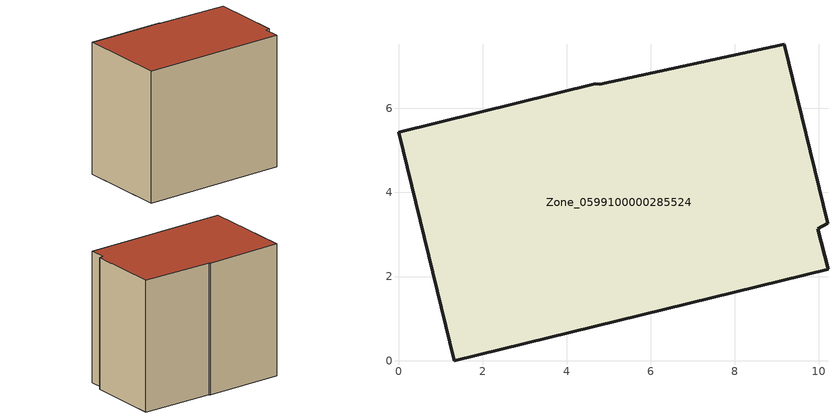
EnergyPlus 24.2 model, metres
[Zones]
Zone_0599100000285524
 floor ground (C_G): 9.97,3.14 10.22,2.17 1.33,0 0,5.44 4.67,6.58 4.79,6.58 9.18,7.52 10.21,3.26 z0
 wall outside (C_F): 0,5.44 1.33,0 10.22,2.17 9.97,3.14 10.21,3.26 9.18,7.52 4.79,6.58 4.67,6.58 0,5.44 z0:8.21
 roof outside (C_R): 10.22,2.17 9.97,3.14 10.21,3.26 9.18,7.52 4.79,6.58 4.67,6.58 0,5.44 1.33,0 z8.21
[BUILDING]
Pand.0599100000285524: North Axis=0; Terrain=City; Loads Convergence Tolerance Value=0.04; Temperature Convergence Tolerance Value=0.4; Solar Distribution=FullExterior; Maximum Number of Warmup Days=25; Minimum Number of Warmup Days=1
[Site:Location]
Rotterdam.The.Hague.AP_ZH_NLD Design_Conditions: Latitude=51.96; Longitude=4.45; Time Zone=1; Elevation=-4.5
[SITE:GROUNDTEMPERATURE:BUILDINGSURFACE]
18, 18, 18, 18, 18, 18, 18, 18, 18, 18, 18, 18
[MATERIAL] Thermal Absorptance=0.9; Solar Absorptance=0.7; Visible Absorptance=0.7
Name | Roughness | Thickness | Conductivity | Density | Specific Heat
G.TC.1975-1991 | MediumSmooth | 0.15 | 0.288461 | 540 | 1210
F.TC.1975-1991 | Rough | 0.3 | 0.230769 | 1920 | 840
R.TC.1975-1991 | MediumRough | 0.2 | 0.153846 | 1500 | 1000
[CONSTRUCTION]
C_G: G.TC.1975-1991
C_F: F.TC.1975-1991
C_R: R.TC.1975-1991
[ZONE]
Zone_0599100000285524: Type=1; Multiplier=1; Ceiling Height=Autocalculate; Volume=Autocalculate; Floor Area=autocalculate; Part of Total Floor Area=Yes
[ZONEINFILTRATION:DESIGNFLOWRATE]
Infil_Zone_0599100000285524: Zone or ZoneList or Space or SpaceList=Zone_0599100000285524; Schedule=AlwaysOn; Design Flow Rate Calculation Method=Flow/Area; Flow Rate per Floor Area=0.003; Constant Term Coefficient=1; Temperature Term Coefficient=0; Velocity Term Coefficient=0; Velocity Squared Term Coefficient=0
[HVACTEMPLATE:ZONE:IDEALLOADSAIRSYSTEM]
Zone_0599100000285524: Maximum Heating Supply Air Temperature=50; Minimum Cooling Supply Air Temperature=13; Maximum Heating Supply Air Humidity Ratio=0.0156; Minimum Cooling Supply Air Humidity Ratio=0.0077; Heating Limit=NoLimit; Cooling Limit=NoLimit; Dehumidification Control Type=ConstantSensibleHeatRatio; Cooling Sensible Heat Ratio=0.7; Dehumidification Setpoint=60; Humidification Control Type=None; Humidification Setpoint=30; Outdoor Air Method=None; Outdoor Air Flow Rate per Person=0.00944; Outdoor Air Flow Rate per Zone Floor Area=0; Outdoor Air Flow Rate per Zone=0; Demand Controlled Ventilation Type=None; Outdoor Air Economizer Type=NoEconomizer; Heat Recovery Type=None; Sensible Heat Recovery Effectiveness=0.7; Latent Heat Recovery Effectiveness=0.65
[ZONECONTROL:THERMOSTAT]
ThermostatControl_Zone_0599100000285524: Zone or ZoneList=Zone_0599100000285524; Control Type Schedule=DualSetpointControlType; Control 1=Thermostat_Zone_0599100000285524; Temperature Difference Between Cutout And Setpoint=0
[THERMOSTATSETPOINT:DUALSETPOINT]
Thermostat_Zone_0599100000285524: Heating Setpoint Temperature Schedule=HeatingSetpoint_Zone_0599100000285524; Cooling Setpoint Temperature Schedule=CoolingSetpoint_Zone_0599100000285524
[SCHEDULE:COMPACT]
HeatingSetpoint_Zone_0599100000285524: Through: 12/31, For: AllDays, Until: 24:00, 21
CoolingSetpoint_Zone_0599100000285524: Through: 12/31, For: AllDays, Until: 24:00, 24
DualSetpointControlType: Through: 12/31, For: AllDays, Until: 24:00, 4
AlwaysOn: Through: 12/31, For: AllDays, Until: 24:00, 1
